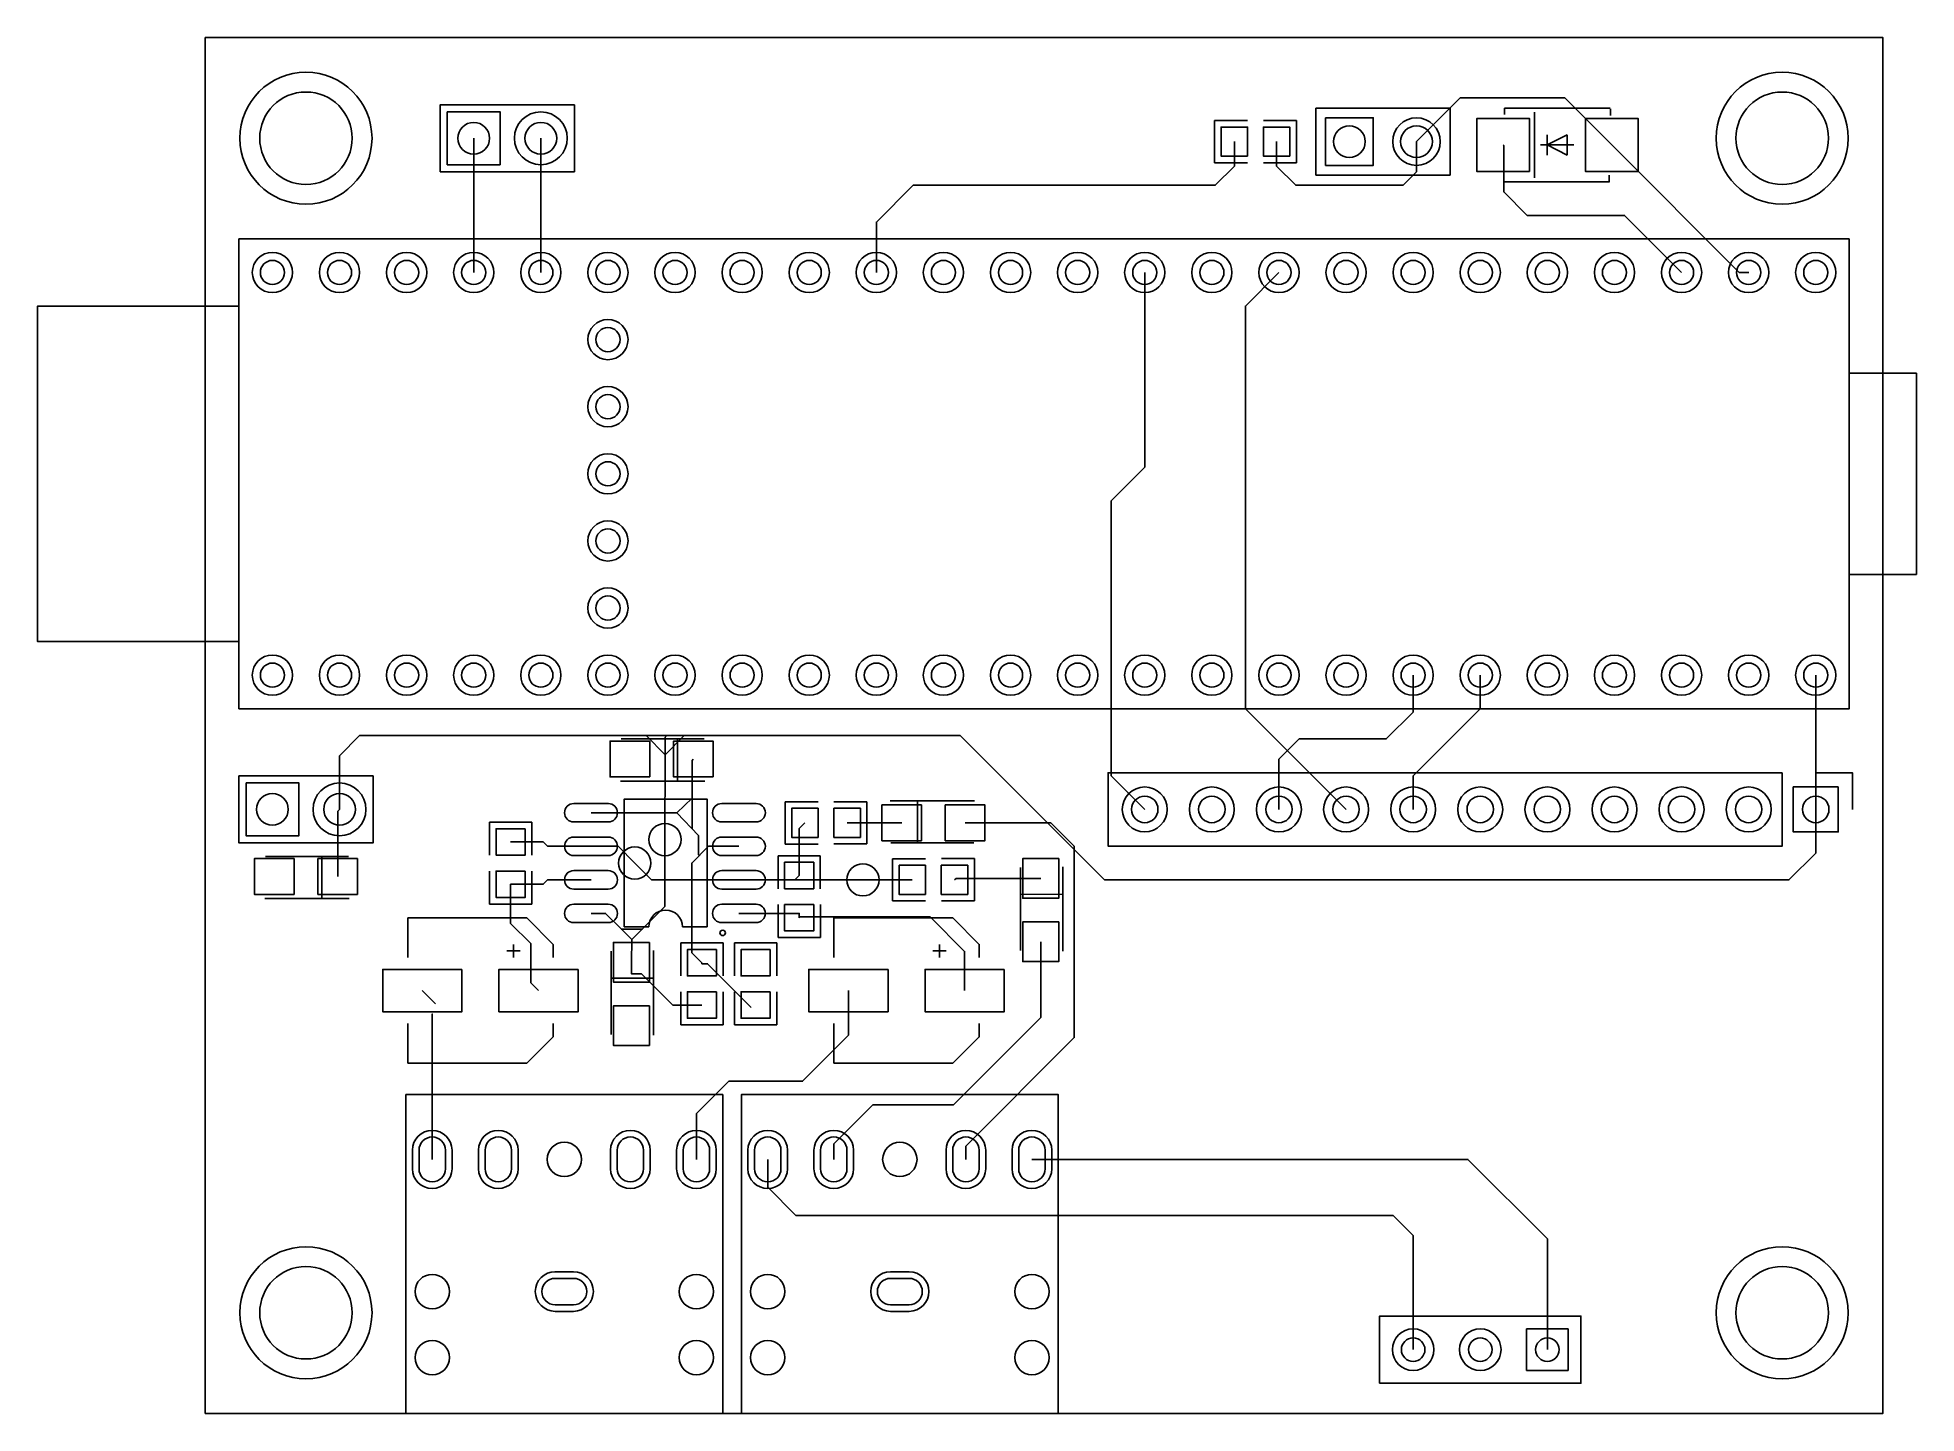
# Model space of a CAD drawing. Header units: millimetres. Extents: x 21.6 to 92.7, y 81.3 to 133.4.
import ezdxf

# ---------------------------------------------------------------- set-up
doc = ezdxf.new("R2010")
doc.units = ezdxf.units.MM

msp = doc.modelspace()

# ---------------------------------------------------------------- linework, layer by layer
for points in [[(27.94, 127), (27.94, 133.35), (91.44, 133.35), (91.44, 81.28), (27.94, 81.28), (27.94, 127), (27.94, 127)], [(37.1, 130.54), (39.1, 130.54), (39.1, 128.54), (37.1, 128.54)], [(69.977, 130.683), (75.057, 130.683), (75.057, 128.143), (69.977, 128.143), (69.977, 130.683)], [(70.347, 130.313), (72.147, 130.313), (72.147, 128.513), (70.347, 128.513)], [(78.064, 128.286), (76.064, 128.286), (76.064, 130.286), (78.064, 130.286)], [(82.178, 128.286), (80.178, 128.286), (80.178, 130.286), (82.178, 130.286)], [(67.391, 128.863), (66.391, 128.863), (66.391, 129.963), (67.391, 129.963)], [(68.991, 128.863), (67.991, 128.863), (67.991, 129.963), (68.991, 129.963)], [(90.17, 125.73), (90.17, 107.95), (29.21, 107.95), (29.21, 125.73), (90.17, 125.73)], [(29.21, 123.19), (29.21, 110.49), (21.59, 110.49), (21.59, 123.19), (29.21, 123.19)], [(92.71, 120.65), (92.71, 113.03), (90.17, 113.03), (90.17, 120.65), (92.71, 120.65)], [(44.762, 105.366), (43.262, 105.366), (43.262, 106.724), (44.762, 106.724)], [(47.162, 105.366), (45.662, 105.366), (45.662, 106.724), (47.162, 106.724)], [(87.63, 105.529), (62.111, 105.529), (62.111, 102.751), (87.63, 102.751), (87.63, 105.529)], [(29.48, 105.14), (31.48, 105.14), (31.48, 103.14), (29.48, 103.14)], [(89.75, 104.99), (89.75, 103.29), (88.05, 103.29), (88.05, 104.99)], [(41.889, 104.363), (43.189, 104.363)], [(47.489, 104.363), (48.789, 104.363)], [(51.135, 103.082), (50.135, 103.082), (50.135, 104.182), (51.135, 104.182)], [(52.735, 103.082), (51.735, 103.082), (51.735, 104.182), (52.735, 104.182)], [(53.549, 104.311), (55.049, 104.311), (55.049, 102.953), (53.549, 102.953)], [(55.949, 104.311), (57.449, 104.311), (57.449, 102.953), (55.949, 102.953)], [(63, 104.137), (63, 104.143)], [(64, 104.137), (64, 104.143)], [(65.54, 104.137), (65.54, 104.143)], [(66.54, 104.137), (66.54, 104.143)], [(68.08, 104.137), (68.08, 104.143)], [(69.08, 104.137), (69.08, 104.143)], [(70.62, 104.137), (70.62, 104.143)], [(71.62, 104.137), (71.62, 104.143)], [(73.16, 104.137), (73.16, 104.143)], [(74.16, 104.137), (74.16, 104.143)], [(75.7, 104.137), (75.7, 104.143)], [(76.7, 104.137), (76.7, 104.143)], [(78.24, 104.137), (78.24, 104.143)], [(79.24, 104.137), (79.24, 104.143)], [(80.78, 104.137), (80.78, 104.143)], [(81.78, 104.137), (81.78, 104.143)], [(83.32, 104.137), (83.32, 104.143)], [(84.32, 104.137), (84.32, 104.143)], [(85.86, 104.137), (85.86, 104.143)], [(86.86, 104.137), (86.86, 104.143)], [(88.4, 104.137), (88.4, 104.143)], [(89.4, 104.137), (89.4, 104.143)], [(40.047, 103.408), (40.047, 102.408), (38.947, 102.408), (38.947, 103.408)], [(41.889, 103.663), (43.189, 103.663)], [(47.489, 103.663), (48.789, 103.663)], [(41.889, 103.093), (43.189, 103.093)], [(47.489, 103.093), (48.789, 103.093)], [(31.3, 100.921), (29.8, 100.921), (29.8, 102.279), (31.3, 102.279)], [(33.7, 100.921), (32.2, 100.921), (32.2, 102.279), (33.7, 102.279)], [(40.047, 101.808), (40.047, 100.808), (38.947, 100.808), (38.947, 101.808)], [(41.889, 102.393), (43.189, 102.393)], [(41.889, 101.823), (43.189, 101.823)], [(47.489, 102.393), (48.789, 102.393)], [(47.489, 101.823), (48.789, 101.823)], [(50.969, 102.138), (50.969, 101.138), (49.869, 101.138), (49.869, 102.138)], [(54.199, 102.023), (55.199, 102.023), (55.199, 100.923), (54.199, 100.923)], [(55.799, 102.023), (56.799, 102.023), (56.799, 100.923), (55.799, 100.923)], [(60.242, 102.28), (60.242, 100.78), (58.884, 100.78), (58.884, 102.28)], [(41.889, 101.123), (43.189, 101.123)], [(47.489, 101.123), (48.789, 101.123)], [(41.889, 100.553), (43.189, 100.553)], [(47.489, 100.553), (48.789, 100.553)], [(50.969, 100.538), (50.969, 99.538), (49.869, 99.538), (49.869, 100.538)], [(41.889, 99.853), (43.189, 99.853)], [(47.489, 99.853), (48.789, 99.853)], [(60.242, 99.88), (60.242, 98.38), (58.884, 98.38), (58.884, 99.88)], [(44.748, 99.105), (44.748, 97.605), (43.39, 97.605), (43.39, 99.105)], [(47.286, 98.836), (47.286, 97.836), (46.186, 97.836), (46.186, 98.836)], [(49.318, 98.836), (49.318, 97.836), (48.218, 97.836), (48.218, 98.836)], [(37.654, 98.082), (37.654, 96.482), (34.654, 96.482), (34.654, 98.082)], [(42.054, 98.082), (42.054, 96.482), (39.054, 96.482), (39.054, 98.082)], [(53.783, 98.082), (53.783, 96.482), (50.783, 96.482), (50.783, 98.082)], [(58.183, 98.082), (58.183, 96.482), (55.183, 96.482), (55.183, 98.082)], [(47.286, 97.236), (47.286, 96.236), (46.186, 96.236), (46.186, 97.236)], [(49.318, 97.236), (49.318, 96.236), (48.218, 96.236), (48.218, 97.236)], [(44.748, 96.705), (44.748, 95.205), (43.39, 95.205), (43.39, 96.705)], [(35.535, 82.385), (35.535, 93.345), (47.523, 93.345), (47.523, 81.28), (35.535, 81.28), (35.535, 82.385)], [(48.235, 82.385), (48.235, 93.345), (60.223, 93.345), (60.223, 81.28), (48.235, 81.28), (48.235, 82.385)], [(35.779, 90.542), (35.779, 91.242)], [(36.029, 90.542), (36.029, 91.242)], [(37.029, 90.542), (37.029, 91.242)], [(37.279, 90.542), (37.279, 91.242)], [(38.279, 91.242), (38.279, 90.542)], [(38.529, 91.242), (38.529, 90.542)], [(39.529, 91.242), (39.529, 90.542)], [(39.779, 91.242), (39.779, 90.542)], [(43.279, 91.242), (43.279, 90.542)], [(43.529, 91.242), (43.529, 90.542)], [(44.529, 91.242), (44.529, 90.542)], [(44.779, 91.242), (44.779, 90.542)], [(45.779, 90.542), (45.779, 91.242)], [(46.029, 90.542), (46.029, 91.242)], [(47.029, 90.542), (47.029, 91.242)], [(47.279, 90.542), (47.279, 91.242)], [(48.479, 90.542), (48.479, 91.242)], [(48.729, 90.542), (48.729, 91.242)], [(49.729, 90.542), (49.729, 91.242)], [(49.979, 90.542), (49.979, 91.242)], [(50.979, 91.242), (50.979, 90.542)], [(51.229, 91.242), (51.229, 90.542)], [(52.229, 91.242), (52.229, 90.542)], [(52.479, 91.242), (52.479, 90.542)], [(55.979, 91.242), (55.979, 90.542)], [(56.229, 91.242), (56.229, 90.542)], [(57.229, 91.242), (57.229, 90.542)], [(57.479, 91.242), (57.479, 90.542)], [(58.479, 90.542), (58.479, 91.242)], [(58.729, 90.542), (58.729, 91.242)], [(59.729, 90.542), (59.729, 91.242)], [(59.979, 90.542), (59.979, 91.242)], [(41.879, 86.642), (41.179, 86.642)], [(41.879, 86.392), (41.179, 86.392)], [(54.579, 86.642), (53.879, 86.642)], [(54.579, 86.392), (53.879, 86.392)], [(41.879, 85.392), (41.179, 85.392)], [(54.579, 85.392), (53.879, 85.392)], [(41.879, 85.142), (41.179, 85.142)], [(54.579, 85.142), (53.879, 85.142)], [(79.527, 82.906), (77.953, 82.906), (77.953, 84.48), (79.527, 84.48)]]:
    msp.add_lwpolyline(points, close=True)
for points in [[(73.787, 129.413), (75.438, 131.064), (79.4, 131.064), (81.178, 129.286)], [(41.91, 130.81), (41.91, 128.27), (36.83, 128.27), (36.83, 130.81), (38.735, 130.81)], [(41.91, 130.81), (38.735, 130.81)], [(67.39, 130.208), (66.14, 130.208)], [(66.14, 128.608), (66.14, 130.208)], [(67.991, 130.213), (69.241, 130.213)], [(69.241, 128.613), (69.241, 130.213)], [(77.114, 130.683), (77.114, 130.433)], [(77.114, 130.683), (81.112, 130.683)], [(78.257, 128.041), (78.257, 130.531)], [(81.128, 130.653), (81.128, 130.404)], [(38.1, 129.54), (38.1, 124.46)], [(40.64, 129.54), (40.64, 124.46)], [(78.732, 129.286), (78.732, 129.667)], [(79.494, 129.667), (78.732, 129.286)], [(79.494, 129.286), (79.494, 129.667)], [(66.891, 129.413), (66.891, 128.486), (66.167, 127.762), (54.737, 127.762), (53.34, 126.365), (53.34, 124.46)], [(68.491, 129.413), (68.491, 128.486), (69.215, 127.762), (73.279, 127.762), (73.787, 128.27), (73.787, 129.413)], [(77.064, 129.286), (77.089, 129.261), (77.089, 127.508), (77.978, 126.619), (81.661, 126.619), (83.82, 124.46)], [(79.748, 129.286), (78.478, 129.286)], [(78.732, 129.286), (78.732, 128.905)], [(79.494, 128.905), (78.732, 129.286)], [(79.494, 129.286), (79.494, 128.905)], [(81.178, 129.286), (86.004, 124.46), (86.36, 124.46)], [(67.39, 128.608), (66.14, 128.608)], [(67.991, 128.613), (69.241, 128.613)], [(77.089, 128.139), (77.089, 127.889)], [(81.077, 128.139), (81.077, 127.889)], [(81.087, 127.889), (77.089, 127.889)], [(63.5, 104.14), (62.23, 105.41), (62.23, 115.824), (63.5, 117.094), (63.5, 124.46)], [(71.12, 104.14), (67.31, 107.95), (67.31, 123.19), (68.58, 124.46)], [(61.976, 101.473), (87.884, 101.473), (88.9, 102.489), (88.9, 109.22)], [(73.66, 109.22), (73.66, 107.823), (72.644, 106.807), (69.342, 106.807), (68.58, 106.045), (68.58, 104.14)], [(76.2, 109.22), (76.2, 107.95), (73.66, 105.41), (73.66, 104.14)], [(33.02, 104.14), (33.02, 106.169), (33.782, 106.934)], [(33.782, 106.934), (56.515, 106.934), (61.976, 101.473)], [(46.826, 106.807), (43.676, 106.807)], [(44.632, 106.934), (45.343, 106.21), (45.339, 102.997)], [(45.407, 106.934), (45.344, 106.871), (45.344, 106.21)], [(45.344, 106.21), (46.068, 106.934)], [(45.811, 106.807), (45.807, 105.207)], [(46.412, 106.045), (46.363, 105.988), (46.363, 103.408)], [(34.29, 105.41), (34.29, 102.87), (29.21, 102.87), (29.21, 105.41), (31.115, 105.41)], [(34.29, 105.41), (31.115, 105.41)], [(88.9, 105.529), (90.289, 105.529), (90.289, 104.14)], [(46.851, 105.207), (43.651, 105.207)], [(45.792, 104.013), (46.363, 104.57)], [(33.02, 104.14), (32.95, 104.07)], [(32.95, 104.07), (32.95, 101.6)], [(46.637, 102.39), (46.603, 102.425), (46.603, 103.154), (45.792, 104.013), (42.539, 104.013)], [(46.939, 99.695), (46.939, 104.521), (43.79, 104.521), (43.79, 99.695)], [(51.134, 104.427), (49.884, 104.427)], [(49.884, 102.827), (49.884, 104.427)], [(51.735, 104.432), (52.985, 104.432)], [(52.985, 102.832), (52.985, 104.432)], [(53.86, 104.47), (57.06, 104.47)], [(54.9, 102.87), (54.904, 104.47)], [(40.297, 103.658), (38.697, 103.658)], [(38.697, 102.408), (38.697, 103.658)], [(40.297, 102.408), (40.297, 103.658)], [(50.635, 103.632), (50.419, 103.416), (50.419, 101.638)], [(52.235, 103.632), (54.299, 103.632)], [(56.699, 103.632), (59.944, 103.632), (60.833, 102.743), (60.833, 95.504), (56.729, 91.4), (56.729, 90.892)], [(42.539, 102.743), (40.894, 102.743), (40.729, 102.908), (39.497, 102.908)], [(42.539, 102.743), (43.561, 102.743), (44.196, 102.108)], [(45.339, 102.997), (45.339, 100.465), (44.084, 99.212), (44.069, 98.355)], [(46.736, 98.336), (46.355, 98.717), (46.355, 102.108), (46.99, 102.743), (48.139, 102.743)], [(51.134, 102.827), (49.884, 102.827)], [(51.735, 102.832), (52.985, 102.832)], [(53.885, 102.87), (57.035, 102.87)], [(33.364, 102.362), (30.214, 102.362)], [(32.349, 102.362), (32.345, 100.762)], [(38.702, 101.807), (38.702, 100.557)], [(40.302, 101.807), (40.302, 100.557)], [(44.196, 102.108), (44.831, 101.473), (52.832, 101.473)], [(51.219, 102.388), (49.619, 102.388)], [(49.619, 101.138), (49.619, 102.388)], [(51.219, 101.138), (51.219, 102.388)], [(53.949, 102.273), (53.949, 100.673)], [(55.199, 102.273), (53.949, 102.273)], [(55.8, 102.278), (57.05, 102.278)], [(57.05, 102.278), (57.05, 100.678)], [(58.801, 101.944), (58.801, 98.794)], [(60.401, 101.969), (60.401, 98.769)], [(42.539, 101.473), (40.894, 101.473), (40.729, 101.308), (39.497, 101.308)], [(40.554, 97.282), (40.259, 97.577), (40.259, 99.06), (39.497, 99.822), (39.497, 101.308)], [(50.419, 101.638), (50.254, 101.473), (48.139, 101.473)], [(52.832, 101.473), (54.699, 101.473)], [(56.299, 101.473), (56.356, 101.53), (59.563, 101.53)], [(33.389, 100.762), (30.189, 100.762)], [(40.302, 100.557), (38.702, 100.557)], [(49.624, 100.537), (49.624, 99.287)], [(51.224, 100.537), (51.224, 99.287)], [(55.199, 100.673), (53.949, 100.673)], [(55.8, 100.678), (57.05, 100.678)], [(58.801, 100.929), (60.401, 100.925)], [(35.604, 100.032), (35.604, 98.532)], [(35.604, 100.032), (40.104, 100.032), (41.104, 99.032), (41.104, 98.532)], [(44.568, 99.696), (44.478, 99.605), (43.689, 99.605), (43.091, 100.203), (42.539, 100.203)], [(43.689, 99.605), (44.084, 99.212)], [(43.79, 99.695), (44.729, 99.695)], [(45.999, 99.695), (46.939, 99.695)], [(50.419, 100.038), (50.419, 100.203), (48.139, 100.203)], [(50.419, 100.038), (50.457, 100.076), (55.372, 100.076), (56.683, 98.765), (56.683, 97.282)], [(51.733, 100.032), (51.733, 98.532)], [(51.733, 100.032), (56.233, 100.032), (57.233, 99.032), (57.233, 98.532)], [(39.604, 99.032), (39.604, 98.532)], [(47.536, 99.086), (45.936, 99.086)], [(45.936, 97.836), (45.936, 99.086)], [(47.536, 97.836), (47.536, 99.086)], [(49.568, 99.086), (47.968, 99.086)], [(47.968, 97.836), (47.968, 99.086)], [(49.568, 97.836), (49.568, 99.086)], [(51.224, 99.287), (49.624, 99.287)], [(53.086, 92.837), (53.213, 92.964), (56.261, 92.964), (59.563, 96.266), (59.563, 99.131)], [(55.733, 99.032), (55.733, 98.532)], [(39.854, 98.782), (39.354, 98.782)], [(43.307, 98.769), (43.307, 95.619)], [(44.069, 98.355), (44.069, 97.917), (44.45, 97.917), (45.631, 96.736), (46.736, 96.736)], [(44.907, 98.794), (44.907, 95.594)], [(48.603, 96.647), (46.952, 98.298), (46.736, 98.298), (46.736, 98.336)], [(55.983, 98.782), (55.483, 98.782)], [(43.307, 97.754), (44.907, 97.75)], [(36.154, 97.282), (36.656, 96.78)], [(45.941, 97.235), (45.941, 95.985)], [(47.541, 97.235), (47.541, 95.985)], [(47.625, 93.726), (47.752, 93.853), (50.546, 93.853), (52.283, 95.59), (52.283, 97.282)], [(47.973, 97.235), (47.973, 95.985)], [(49.573, 97.235), (49.573, 95.985)], [(35.604, 94.532), (35.604, 96.032)], [(35.604, 94.532), (40.104, 94.532), (41.104, 95.532), (41.104, 96.032)], [(36.529, 96.399), (36.529, 96.399), (36.529, 90.892)], [(51.733, 94.532), (51.733, 96.032)], [(51.733, 94.532), (56.233, 94.532), (57.233, 95.532), (57.233, 96.032)], [(47.541, 95.985), (45.941, 95.985)], [(49.573, 95.985), (47.973, 95.985)], [(46.529, 90.892), (46.529, 92.63), (47.625, 93.726)], [(51.729, 90.892), (51.729, 91.48), (53.086, 92.837)], [(73.66, 83.693), (73.66, 88.011), (72.898, 88.773), (50.292, 88.773), (49.228, 89.837), (49.228, 90.891)], [(59.229, 90.892), (75.732, 90.892), (78.74, 87.884), (78.74, 83.693)], [(78.105, 82.423), (80.01, 82.423), (80.01, 84.963), (72.39, 84.963), (72.39, 82.423)], [(72.39, 82.423), (78.105, 82.423)]]:
    msp.add_lwpolyline(points)
for centre, radius in [((31.75, 129.54), 2.499), ((87.63, 129.54), 2.499), ((31.75, 129.54), 1.75), ((87.63, 129.54), 1.75), ((40.64, 129.54), 1), ((73.787, 129.413), 0.9), ((38.1, 129.54), 0.6), ((40.64, 129.54), 0.6), ((71.247, 129.413), 0.6), ((73.787, 129.413), 0.6), ((30.48, 124.46), 0.762), ((33.02, 124.46), 0.762), ((35.56, 124.46), 0.762), ((38.1, 124.46), 0.762), ((40.64, 124.46), 0.762), ((43.18, 124.46), 0.762), ((45.72, 124.46), 0.762), ((48.26, 124.46), 0.762), ((50.8, 124.46), 0.762), ((53.34, 124.46), 0.762), ((55.88, 124.46), 0.762), ((58.42, 124.46), 0.762), ((60.96, 124.46), 0.762), ((63.5, 124.46), 0.762), ((66.04, 124.46), 0.762), ((68.58, 124.46), 0.762), ((71.12, 124.46), 0.762), ((73.66, 124.46), 0.762), ((76.2, 124.46), 0.762), ((78.74, 124.46), 0.762), ((81.28, 124.46), 0.762), ((83.82, 124.46), 0.762), ((86.36, 124.46), 0.762), ((88.9, 124.46), 0.762), ((30.48, 124.46), 0.457), ((33.02, 124.46), 0.457), ((35.56, 124.46), 0.457), ((38.1, 124.46), 0.457), ((40.64, 124.46), 0.457), ((43.18, 124.46), 0.457), ((45.72, 124.46), 0.457), ((48.26, 124.46), 0.457), ((50.8, 124.46), 0.457), ((53.34, 124.46), 0.457), ((55.88, 124.46), 0.457), ((58.42, 124.46), 0.457), ((60.96, 124.46), 0.457), ((63.5, 124.46), 0.457), ((66.04, 124.46), 0.457), ((68.58, 124.46), 0.457), ((71.12, 124.46), 0.457), ((73.66, 124.46), 0.457), ((76.2, 124.46), 0.457), ((78.74, 124.46), 0.457), ((81.28, 124.46), 0.457), ((83.82, 124.46), 0.457), ((86.36, 124.46), 0.457), ((88.9, 124.46), 0.457), ((43.18, 121.92), 0.762), ((43.18, 121.92), 0.457), ((43.18, 119.38), 0.762), ((43.18, 119.38), 0.457), ((43.18, 116.84), 0.762), ((43.18, 116.84), 0.457), ((43.18, 114.3), 0.762), ((43.18, 114.3), 0.457), ((43.18, 111.76), 0.762), ((43.18, 111.76), 0.457), ((30.48, 109.22), 0.762), ((30.48, 109.22), 0.457), ((33.02, 109.22), 0.762), ((33.02, 109.22), 0.457), ((35.56, 109.22), 0.762), ((35.56, 109.22), 0.457), ((38.1, 109.22), 0.762), ((38.1, 109.22), 0.457), ((40.64, 109.22), 0.762), ((40.64, 109.22), 0.457), ((43.18, 109.22), 0.762), ((43.18, 109.22), 0.457), ((45.72, 109.22), 0.762), ((45.72, 109.22), 0.457), ((48.26, 109.22), 0.762), ((48.26, 109.22), 0.457), ((50.8, 109.22), 0.762), ((50.8, 109.22), 0.457), ((53.34, 109.22), 0.762), ((53.34, 109.22), 0.457), ((55.88, 109.22), 0.762), ((55.88, 109.22), 0.457), ((58.42, 109.22), 0.762), ((58.42, 109.22), 0.457), ((60.96, 109.22), 0.762), ((60.96, 109.22), 0.457), ((63.5, 109.22), 0.762), ((63.5, 109.22), 0.457), ((66.04, 109.22), 0.762), ((66.04, 109.22), 0.457), ((68.58, 109.22), 0.762), ((68.58, 109.22), 0.457), ((71.12, 109.22), 0.762), ((71.12, 109.22), 0.457), ((73.66, 109.22), 0.762), ((73.66, 109.22), 0.457), ((76.2, 109.22), 0.762), ((76.2, 109.22), 0.457), ((78.74, 109.22), 0.762), ((78.74, 109.22), 0.457), ((81.28, 109.22), 0.762), ((81.28, 109.22), 0.457), ((83.82, 109.22), 0.762), ((83.82, 109.22), 0.457), ((86.36, 109.22), 0.762), ((86.36, 109.22), 0.457), ((88.9, 109.22), 0.762), ((88.9, 109.22), 0.457), ((30.48, 104.14), 0.6), ((33.02, 104.14), 1), ((33.02, 104.14), 0.6), ((63.5, 104.14), 0.85), ((66.04, 104.14), 0.85), ((68.58, 104.14), 0.85), ((71.12, 104.14), 0.85), ((73.66, 104.14), 0.85), ((76.2, 104.14), 0.85), ((78.74, 104.14), 0.85), ((81.28, 104.14), 0.85), ((83.82, 104.14), 0.85), ((86.36, 104.14), 0.85), ((45.339, 102.997), 0.61), ((44.196, 102.108), 0.61), ((52.832, 101.473), 0.61), ((47.523, 99.466), 0.102), ((41.529, 90.892), 0.65), ((54.229, 90.892), 0.65), ((31.75, 85.09), 2.499), ((87.63, 85.09), 2.499), ((31.75, 85.09), 1.75), ((87.63, 85.09), 1.75), ((36.529, 85.892), 0.65), ((46.529, 85.892), 0.65), ((49.229, 85.892), 0.65), ((59.229, 85.892), 0.65), ((36.529, 83.392), 0.65), ((46.529, 83.392), 0.65), ((49.229, 83.392), 0.65), ((59.229, 83.392), 0.65), ((73.66, 83.693), 0.787), ((73.66, 83.693), 0.445), ((76.2, 83.693), 0.787), ((76.2, 83.693), 0.445), ((78.74, 83.693), 0.445)]:
    msp.add_circle(centre, radius)
for centre, radius, start, end in [((63.5, 104.143), 0.5, 360, 540), ((66.04, 104.143), 0.5, 360, 540), ((68.58, 104.143), 0.5, 360, 540), ((71.12, 104.143), 0.5, 360, 540), ((73.66, 104.143), 0.5, 360, 540), ((76.2, 104.143), 0.5, 360, 540), ((78.74, 104.143), 0.5, 360, 540), ((81.28, 104.143), 0.5, 360, 540), ((83.82, 104.143), 0.5, 360, 540), ((86.36, 104.143), 0.5, 360, 540), ((88.9, 104.143), 0.5, 360, 540), ((41.889, 104.013), 0.35, 450, 270), ((43.189, 104.013), 0.35, 270, 450), ((47.489, 104.013), 0.35, 450, 270), ((48.789, 104.013), 0.35, 270, 450), ((63.5, 104.137), 0.5, 540, 360), ((66.04, 104.137), 0.5, 540, 360), ((68.58, 104.137), 0.5, 540, 360), ((71.12, 104.137), 0.5, 540, 360), ((73.66, 104.137), 0.5, 540, 360), ((76.2, 104.137), 0.5, 540, 360), ((78.74, 104.137), 0.5, 540, 360), ((81.28, 104.137), 0.5, 540, 360), ((83.82, 104.137), 0.5, 540, 360), ((86.36, 104.137), 0.5, 540, 360), ((88.9, 104.137), 0.5, 540, 360), ((41.889, 102.743), 0.35, 450, 270), ((43.189, 102.743), 0.35, 270, 450), ((47.489, 102.743), 0.35, 450, 270), ((48.789, 102.743), 0.35, 270, 450), ((41.889, 101.473), 0.35, 450, 270), ((43.189, 101.473), 0.35, 270, 450), ((47.489, 101.473), 0.35, 450, 270), ((48.789, 101.473), 0.35, 270, 450), ((41.889, 100.203), 0.35, 450, 270), ((43.189, 100.203), 0.35, 270, 450), ((45.364, 99.695), 0.635, 0, 180), ((47.489, 100.203), 0.35, 450, 270), ((48.789, 100.203), 0.35, 270, 450), ((36.529, 91.242), 0.75, 360, 540), ((39.029, 91.242), 0.75, 360, 180), ((44.029, 91.242), 0.75, 360, 180), ((46.529, 91.242), 0.75, 360, 540), ((49.229, 91.242), 0.75, 360, 540), ((51.729, 91.242), 0.75, 360, 180), ((56.729, 91.242), 0.75, 360, 180), ((59.229, 91.242), 0.75, 360, 540), ((36.529, 91.242), 0.5, 360, 540), ((39.029, 91.242), 0.5, 360, 180), ((44.029, 91.242), 0.5, 360, 180), ((46.529, 91.242), 0.5, 360, 540), ((49.229, 91.242), 0.5, 360, 540), ((51.729, 91.242), 0.5, 360, 180), ((56.729, 91.242), 0.5, 360, 180), ((59.229, 91.242), 0.5, 360, 540), ((36.529, 90.542), 0.75, 540, 360), ((36.529, 90.542), 0.5, 540, 360), ((39.029, 90.542), 0.75, 180, 360), ((39.029, 90.542), 0.5, 180, 360), ((44.029, 90.542), 0.75, 180, 360), ((44.029, 90.542), 0.5, 180, 360), ((46.529, 90.542), 0.75, 540, 360), ((46.529, 90.542), 0.5, 540, 360), ((49.229, 90.542), 0.75, 540, 360), ((49.229, 90.542), 0.5, 540, 360), ((51.729, 90.542), 0.75, 180, 360), ((51.729, 90.542), 0.5, 180, 360), ((56.729, 90.542), 0.75, 180, 360), ((56.729, 90.542), 0.5, 180, 360), ((59.229, 90.542), 0.75, 540, 360), ((59.229, 90.542), 0.5, 540, 360), ((41.179, 85.892), 0.75, 90, 270), ((41.179, 85.892), 0.5, 90, 270), ((41.879, 85.892), 0.75, 270, 90), ((41.879, 85.892), 0.5, 270, 90), ((53.879, 85.892), 0.75, 90, 270), ((53.879, 85.892), 0.5, 90, 270), ((54.579, 85.892), 0.75, 270, 90), ((54.579, 85.892), 0.5, 270, 90)]:
    msp.add_arc(centre, radius, start, end)

doc.saveas('drawing.dxf')
